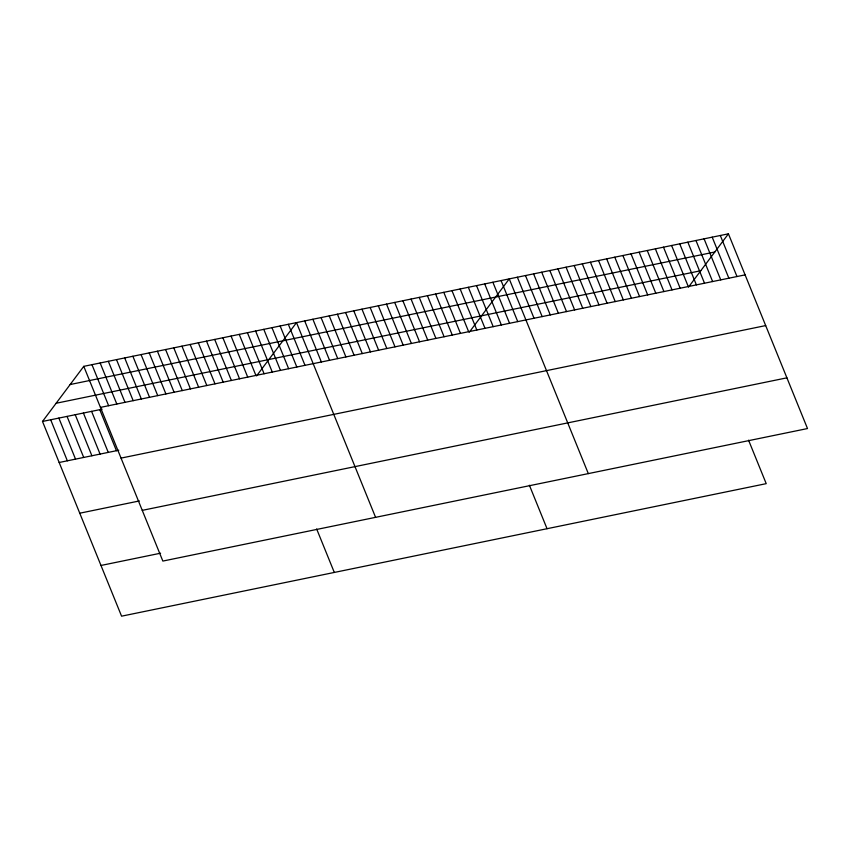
<?xml version="1.0" encoding="UTF-8"?>
<svg xmlns="http://www.w3.org/2000/svg" width="850" height="850" viewBox="0 0 850 850"><rect width="100%" height="100%" fill="white"/><g stroke="black" fill="none" stroke-linecap="round" stroke-linejoin="round"><path stroke-width="1.27" d="M748.563 440.183L766.222 483.65L121.571 616.176L42.5 421.451L83.778 366.35L728.429 233.824L807.5 428.549L162.849 561.074L83.778 366.35M256.594 375.891L296.512 322.618L375.583 517.342M469.328 332.159L509.246 278.885L588.317 473.609M688.511 287.098L728.429 233.824M70.157 384.529L714.808 252.004M56.121 403.261L700.772 270.736M100.449 407.394L745.099 274.869M42.5 421.451L102.117 409.19M59.171 462.496L118.777 450.234M121.04 458.108L765.691 325.582M79.762 513.209L139.368 500.947M142.258 510.361L786.909 377.836M100.98 565.463L160.586 553.201M720.311 235.492L736.982 276.537M712.194 237.161L728.864 278.205M704.076 238.829L720.747 279.873M695.959 240.497L712.629 281.541M687.841 242.165L704.512 283.209M679.724 243.833L696.384 284.877M671.606 245.501L688.266 286.556M663.489 247.18L680.149 288.224M655.371 248.848L672.031 289.892M647.254 250.516L663.914 291.561M639.136 252.184L655.796 293.229M631.019 253.852L647.679 294.897M622.901 255.521L639.561 296.565M614.784 257.189L631.444 298.233M606.666 258.857L623.326 299.901M598.549 260.525L615.209 301.569M590.431 262.193L607.091 303.237M582.314 263.861L598.974 304.906M574.196 265.529L590.856 306.574M566.068 267.197L582.739 308.242M557.951 268.866L574.621 309.91M549.833 270.534L566.504 311.589M541.716 272.212L558.386 313.257M533.598 273.881L550.269 314.925M525.481 275.549L542.151 316.593M517.363 277.217L534.034 318.261M501.064 280.564L517.735 321.608M492.883 282.243L509.554 323.297M484.702 283.932L501.373 324.976M476.521 285.611L493.191 326.655M468.339 287.289L485.01 328.334M460.158 288.979L476.829 330.023M451.977 290.658L468.637 331.702M529.391 485.233L547.039 528.711M443.796 292.336L460.456 333.381M435.614 294.026L452.274 335.07M427.433 295.704L444.093 336.749M419.241 297.383L435.912 338.428M411.06 299.072L427.731 340.117M402.879 300.751L419.549 341.796M394.697 302.43L411.368 343.474M386.516 304.109L403.187 345.164M378.335 305.798L395.006 346.842M370.154 307.477L386.824 348.521M361.973 309.156L378.643 350.211M353.791 310.845L370.462 351.889M345.61 312.524L362.27 353.568M337.429 314.203L354.089 355.247M329.248 315.892L345.908 356.936M321.066 317.571L337.726 358.615M312.885 319.249L329.545 360.294M304.693 320.939L321.364 361.983M288.331 324.296L305.001 365.341M280.149 325.986L296.82 367.03M271.968 327.664L288.639 368.709M263.787 329.343L280.457 370.388M255.606 331.022L272.276 372.077M247.424 332.711L264.095 373.756M239.243 334.39L255.903 375.434M316.657 528.976L334.305 572.443M231.062 336.069L247.722 377.124M222.881 337.758L239.541 378.803M214.699 339.437L231.359 380.481M206.518 341.116L223.178 382.16M198.326 342.805L214.997 383.849M190.145 344.484L206.816 385.528M181.964 346.163L198.634 387.207M173.782 347.852L190.453 388.896M165.601 349.531L182.272 390.575M157.42 351.209L174.091 392.254M149.239 352.899L165.909 393.943M141.058 354.578L157.728 395.622M132.876 356.256L149.547 397.301M124.695 357.935L141.355 398.99M116.514 359.624L133.174 400.669M108.332 361.303L124.993 402.348M100.151 362.982L116.811 404.026M91.959 364.671L108.63 405.716M99.779 409.668L116.439 450.712M91.588 411.358L108.258 452.402M83.406 413.036L100.077 454.081M75.225 414.715L91.896 455.759M67.044 416.404L83.714 457.449M58.862 418.083L75.533 459.127M50.681 419.762L67.352 460.806"/></g></svg>
